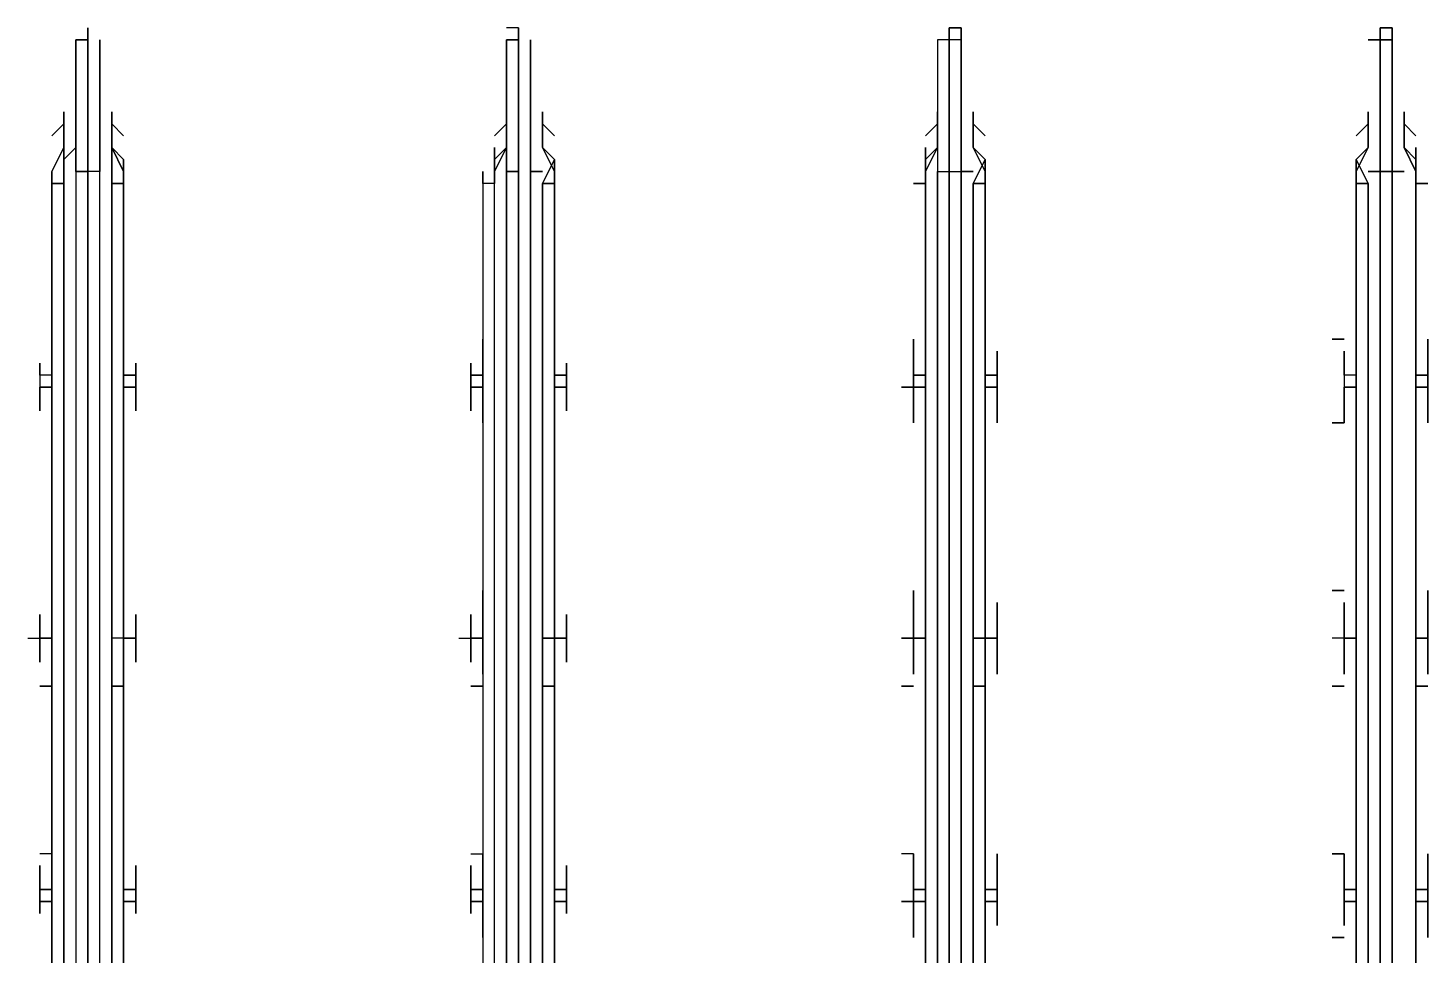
# Model space of a CAD drawing. Header units: metres. Extents: x 530797 to 531186, y 2675944 to 2676144.
# Drawn here: x 531161.844 to 531162.0058, y 2676012.2563 to 2676012.3636 of the extents above; entities that cross this region are included whole.
import ezdxf

# ---------------------------------------------------------------- set-up
doc = ezdxf.new("R2010")
doc.units = ezdxf.units.M
doc.layers.add('IDT', color=7, linetype='Continuous')

# ---------------------------------------------------------------- blocks, each defined once
blk = doc.blocks.new('IDT')
at = {"layer": 'IDT', "color": 0, "lineweight": 25}
for p, q in [((14.14286, 14.31735), (14.14286, 14.51376)), ((14.14286, 14.51376), (14.14286, 14.31735)), ((14.14562, 14.31597), (14.14562, 14.51376)), ((14.14562, 14.51376), (14.14562, 14.31597)), ((14.14701, 14.31597), (14.14701, 14.51376)), ((14.14701, 14.51376), (14.14701, 14.31597)), ((14.14839, 14.31735), (14.14839, 14.51376)), ((14.14977, 14.51376), (14.14977, 14.31735)), ((14.19265, 14.31735), (14.19265, 14.51376)), ((14.19403, 14.51376), (14.19403, 14.31735)), ((14.19542, 14.51376), (14.19542, 14.31597)), ((14.19542, 14.31597), (14.19542, 14.51376)), ((14.1968, 14.51376), (14.1968, 14.31597)), ((14.19818, 14.31597), (14.19818, 14.51376)), ((14.19957, 14.51376), (14.19957, 14.31735)), ((14.19957, 14.31735), (14.19957, 14.51376)), ((14.24244, 14.31735), (14.24244, 14.51376)), ((14.24383, 14.51376), (14.24383, 14.31735)), ((14.24521, 14.31597), (14.24521, 14.51376)), ((14.24659, 14.51376), (14.24659, 14.31597)), ((14.24659, 14.31597), (14.24659, 14.51376)), ((14.24798, 14.51376), (14.24798, 14.31597)), ((14.24936, 14.51376), (14.24936, 14.31735)), ((14.25074, 14.31735), (14.25074, 14.51376)), ((14.29224, 14.31735), (14.29224, 14.51376)), ((14.29362, 14.51376), (14.29362, 14.31735)), ((14.295, 14.51376), (14.295, 14.31597)), ((14.29639, 14.51376), (14.29639, 14.31597)), ((14.29639, 14.31597), (14.29639, 14.51376)), ((14.29777, 14.31597), (14.29777, 14.51376)), ((14.29915, 14.51376), (14.29915, 14.31735)), ((14.30054, 14.51376), (14.30054, 14.31735)), ((14.14286, 14.50823), (14.14286, 14.31735)), ((14.14286, 14.31735), (14.14286, 14.50823)), ((14.14562, 14.50823), (14.14562, 14.31597)), ((14.14562, 14.31597), (14.14562, 14.50823)), ((14.14701, 14.31597), (14.14701, 14.50823)), ((14.14701, 14.50823), (14.14701, 14.31597)), ((14.14839, 14.50823), (14.14839, 14.31735)), ((14.14977, 14.31735), (14.14977, 14.50823)), ((14.19265, 14.50823), (14.19265, 14.31735)), ((14.19403, 14.31735), (14.19403, 14.50823)), ((14.19542, 14.31597), (14.19542, 14.50823)), ((14.19542, 14.50823), (14.19542, 14.31597)), ((14.1968, 14.31597), (14.1968, 14.50823)), ((14.19818, 14.50823), (14.19818, 14.31597)), ((14.19957, 14.31735), (14.19957, 14.50823)), ((14.19957, 14.50823), (14.19957, 14.31735)), ((14.24244, 14.50823), (14.24244, 14.31735)), ((14.24383, 14.31735), (14.24383, 14.50823)), ((14.24521, 14.50823), (14.24521, 14.31597)), ((14.24659, 14.50823), (14.24659, 14.31597)), ((14.24659, 14.31597), (14.24659, 14.50823)), ((14.24798, 14.31597), (14.24798, 14.50823)), ((14.24936, 14.50823), (14.24936, 14.31735)), ((14.25074, 14.31735), (14.25074, 14.50823)), ((14.29224, 14.50823), (14.29224, 14.31735)), ((14.29362, 14.31735), (14.29362, 14.50823)), ((14.295, 14.50823), (14.295, 14.31597)), ((14.29639, 14.50823), (14.29639, 14.31597)), ((14.29639, 14.31597), (14.29639, 14.50823)), ((14.29777, 14.31597), (14.29777, 14.50823)), ((14.29915, 14.31735), (14.29915, 14.50823)), ((14.30054, 14.31735), (14.30054, 14.50823)), ((14.14147, 14.40034), (14.14147, 14.40449)), ((14.14147, 14.40449), (14.14147, 14.40034)), ((14.14977, 14.40034), (14.14977, 14.40449)), ((14.14977, 14.40449), (14.14977, 14.40034)), ((14.15254, 14.40449), (14.15115, 14.40449)), ((14.15115, 14.40449), (14.15254, 14.40449)), ((14.19265, 14.39481), (14.19265, 14.40449)), ((14.19265, 14.40449), (14.19265, 14.40034)), ((14.20095, 14.40034), (14.20095, 14.40449)), ((14.20095, 14.40449), (14.20095, 14.40034)), ((14.24244, 14.39481), (14.24244, 14.40449)), ((14.24244, 14.40449), (14.24244, 14.40034)), ((14.25074, 14.40034), (14.25074, 14.40449)), ((14.25074, 14.40449), (14.25074, 14.40034)), ((14.29224, 14.40034), (14.29224, 14.40449)), ((14.29224, 14.40449), (14.29224, 14.40034)), ((14.30054, 14.40034), (14.30054, 14.40449)), ((14.30054, 14.40449), (14.30054, 14.40034)), ((14.14147, 14.40172), (14.14147, 14.40311)), ((14.14147, 14.40311), (14.14147, 14.40172)), ((14.15115, 14.40311), (14.15115, 14.40172)), ((14.15115, 14.40172), (14.15115, 14.40311)), ((14.19127, 14.40172), (14.19127, 14.40311)), ((14.19127, 14.40311), (14.19127, 14.40172)), ((14.20095, 14.40172), (14.20095, 14.40311)), ((14.20095, 14.40311), (14.20095, 14.40172)), ((14.24244, 14.40172), (14.24244, 14.40311)), ((14.24244, 14.40311), (14.24244, 14.40172)), ((14.25074, 14.40311), (14.25074, 14.40172)), ((14.25074, 14.40172), (14.25074, 14.40311)), ((14.29224, 14.40172), (14.29224, 14.40311)), ((14.29224, 14.40311), (14.29224, 14.40172)), ((14.30054, 14.40311), (14.30054, 14.40172)), ((14.30054, 14.40172), (14.30054, 14.40311)), ((14.14147, 14.40034), (14.14147, 14.40172)), ((14.14147, 14.40172), (14.14147, 14.40034)), ((14.15115, 14.40172), (14.15115, 14.40034)), ((14.15115, 14.40034), (14.15115, 14.40172)), ((14.19127, 14.40034), (14.19127, 14.40172)), ((14.19127, 14.40172), (14.19127, 14.40034)), ((14.20095, 14.40034), (14.20095, 14.40172)), ((14.20095, 14.40172), (14.20095, 14.40034)), ((14.24106, 14.40034), (14.24106, 14.40172)), ((14.24106, 14.40172), (14.24106, 14.40034)), ((14.25212, 14.40034), (14.25212, 14.40172)), ((14.25212, 14.40172), (14.25212, 14.40034)), ((14.29085, 14.40034), (14.29085, 14.40172)), ((14.29085, 14.40172), (14.29085, 14.40034)), ((14.30192, 14.40034), (14.30192, 14.40172)), ((14.30192, 14.40172), (14.30192, 14.40034)), ((14.14286, 14.40034), (14.14147, 14.40034)), ((14.14147, 14.40034), (14.14286, 14.40034)), ((14.14147, 14.39896), (14.14147, 14.40034)), ((14.14147, 14.40034), (14.14147, 14.39619)), ((14.14147, 14.39896), (14.14147, 14.40034)), ((14.14147, 14.40034), (14.14147, 14.39896)), ((14.15115, 14.40034), (14.14977, 14.40034)), ((14.14977, 14.40034), (14.15115, 14.40034)), ((14.15115, 14.40034), (14.14977, 14.40034)), ((14.14977, 14.40034), (14.14977, 14.39896)), ((14.14977, 14.39896), (14.14977, 14.40034)), ((14.14977, 14.40034), (14.15115, 14.40034)), ((14.15115, 14.39896), (14.15115, 14.40034)), ((14.15115, 14.40034), (14.15115, 14.39896)), ((14.19265, 14.40034), (14.19127, 14.40034)), ((14.19127, 14.40034), (14.19265, 14.40034)), ((14.19127, 14.40034), (14.19127, 14.39896)), ((14.19127, 14.39896), (14.19127, 14.40034)), ((14.19265, 14.40034), (14.19265, 14.39896)), ((14.20095, 14.40034), (14.19957, 14.40034)), ((14.19957, 14.40034), (14.20095, 14.40034)), ((14.20095, 14.40034), (14.20095, 14.39896)), ((14.20095, 14.39896), (14.20095, 14.40034)), ((14.20095, 14.40034), (14.20233, 14.40034)), ((14.20233, 14.40034), (14.20095, 14.40034)), ((14.20095, 14.39619), (14.20095, 14.40034)), ((14.20095, 14.40034), (14.20095, 14.39896)), ((14.24244, 14.40034), (14.24106, 14.40034)), ((14.24106, 14.40034), (14.24244, 14.40034)), ((14.24106, 14.40034), (14.24106, 14.39896)), ((14.24106, 14.39896), (14.24106, 14.40034)), ((14.24244, 14.40034), (14.24244, 14.39896)), ((14.25212, 14.40034), (14.25074, 14.40034)), ((14.25074, 14.40034), (14.25212, 14.40034)), ((14.25212, 14.40034), (14.25074, 14.40034)), ((14.25074, 14.40034), (14.25074, 14.39896)), ((14.25074, 14.39896), (14.25074, 14.40034)), ((14.25074, 14.40034), (14.25212, 14.40034)), ((14.25212, 14.39896), (14.25212, 14.40034)), ((14.25212, 14.40034), (14.25212, 14.39896)), ((14.29224, 14.40034), (14.29085, 14.40034)), ((14.29085, 14.40034), (14.29224, 14.40034)), ((14.29085, 14.39896), (14.29085, 14.40034)), ((14.29085, 14.40034), (14.29085, 14.39896)), ((14.29224, 14.40034), (14.29224, 14.39896)), ((14.29224, 14.39896), (14.29224, 14.40034)), ((14.30054, 14.39896), (14.30054, 14.40034)), ((14.30054, 14.40034), (14.30054, 14.39896)), ((14.30192, 14.40034), (14.30054, 14.40034)), ((14.30054, 14.40034), (14.30192, 14.40034)), ((14.30054, 14.40034), (14.30192, 14.40034)), ((14.30192, 14.39896), (14.30192, 14.40034)), ((14.30192, 14.40034), (14.30192, 14.39896)), ((14.14286, 14.39896), (14.14147, 14.39896)), ((14.14147, 14.39481), (14.14147, 14.39896)), ((14.14147, 14.39481), (14.14147, 14.39896)), ((14.14147, 14.39896), (14.14286, 14.39896)), ((14.14286, 14.39896), (14.14147, 14.39896)), ((14.14147, 14.39896), (14.14147, 14.39619)), ((14.14977, 14.39896), (14.15115, 14.39896)), ((14.14977, 14.39896), (14.14977, 14.39481)), ((14.14977, 14.39481), (14.14977, 14.39896)), ((14.15115, 14.39896), (14.14977, 14.39896)), ((14.15115, 14.39896), (14.15115, 14.39619)), ((14.15115, 14.39619), (14.15115, 14.39896)), ((14.19127, 14.39896), (14.19265, 14.39896)), ((14.19265, 14.39896), (14.19127, 14.39896)), ((14.19127, 14.39619), (14.19127, 14.39896)), ((14.19127, 14.39896), (14.19127, 14.39619)), ((14.19265, 14.39896), (14.19265, 14.39481)), ((14.20095, 14.39896), (14.19957, 14.39896)), ((14.19957, 14.39896), (14.20095, 14.39896)), ((14.20095, 14.39896), (14.20095, 14.39481)), ((14.20095, 14.39619), (14.20095, 14.39896)), ((14.20095, 14.39896), (14.20095, 14.39481)), ((14.24106, 14.39896), (14.24244, 14.39896)), ((14.24244, 14.39896), (14.24106, 14.39896)), ((14.24106, 14.39619), (14.24106, 14.39896)), ((14.24106, 14.39896), (14.24106, 14.39619)), ((14.24244, 14.39896), (14.24244, 14.39481)), ((14.25074, 14.39481), (14.25074, 14.39896)), ((14.25074, 14.39896), (14.25212, 14.39896)), ((14.25074, 14.39896), (14.25074, 14.39481)), ((14.25212, 14.39896), (14.25074, 14.39896)), ((14.25212, 14.39896), (14.25212, 14.39619)), ((14.25212, 14.39619), (14.25212, 14.39896)), ((14.29085, 14.39896), (14.29224, 14.39896)), ((14.29224, 14.39896), (14.29085, 14.39896)), ((14.29085, 14.39896), (14.29085, 14.39619)), ((14.29085, 14.39619), (14.29085, 14.39896)), ((14.29224, 14.39896), (14.29224, 14.39481)), ((14.29224, 14.39481), (14.29224, 14.39896)), ((14.30054, 14.39896), (14.30054, 14.39481)), ((14.30054, 14.39481), (14.30054, 14.39896)), ((14.30054, 14.39896), (14.30192, 14.39896)), ((14.30192, 14.39896), (14.30054, 14.39896)), ((14.30192, 14.39619), (14.30192, 14.39896)), ((14.30192, 14.39896), (14.30192, 14.39619)), ((14.14147, 14.39619), (14.14147, 14.39481)), ((14.14147, 14.39619), (14.14147, 14.39481)), ((14.15115, 14.39619), (14.15115, 14.39481)), ((14.15115, 14.39481), (14.15115, 14.39619)), ((14.15115, 14.39481), (14.15254, 14.39481)), ((14.15254, 14.39481), (14.15115, 14.39481)), ((14.19127, 14.39481), (14.19127, 14.39619)), ((14.19127, 14.39619), (14.19127, 14.39481)), ((14.20095, 14.39481), (14.20095, 14.39619)), ((14.20095, 14.39481), (14.20095, 14.39619)), ((14.20095, 14.39481), (14.20233, 14.39481)), ((14.24244, 14.39481), (14.24244, 14.39619)), ((14.24244, 14.39619), (14.24244, 14.39481)), ((14.25074, 14.39481), (14.25074, 14.39619)), ((14.25074, 14.39619), (14.25074, 14.39481)), ((14.25212, 14.39481), (14.25074, 14.39481)), ((14.29224, 14.39481), (14.29224, 14.39619)), ((14.29224, 14.39619), (14.29224, 14.39481)), ((14.30054, 14.39481), (14.30054, 14.39619)), ((14.30054, 14.39619), (14.30054, 14.39481)), ((14.30054, 14.39481), (14.30192, 14.39481)), ((14.14286, 14.37544), (14.14147, 14.37544)), ((14.14147, 14.37544), (14.14286, 14.37544)), ((14.15254, 14.37544), (14.15115, 14.37544)), ((14.15115, 14.37544), (14.15254, 14.37544)), ((14.19403, 14.37544), (14.19265, 14.37544)), ((14.19265, 14.37544), (14.19403, 14.37544)), ((14.20233, 14.37544), (14.20095, 14.37544)), ((14.20095, 14.37544), (14.20233, 14.37544)), ((14.24383, 14.37544), (14.24244, 14.37544)), ((14.24244, 14.37544), (14.24383, 14.37544)), ((14.25212, 14.37544), (14.25074, 14.37544)), ((14.25074, 14.37544), (14.25212, 14.37544)), ((14.29362, 14.37544), (14.29224, 14.37544)), ((14.29224, 14.37544), (14.29362, 14.37544)), ((14.30192, 14.37544), (14.30054, 14.37544)), ((14.30054, 14.37544), (14.30192, 14.37544)), ((14.14147, 14.37268), (14.14147, 14.37406)), ((14.14147, 14.37406), (14.14147, 14.36991)), ((14.14147, 14.37268), (14.14147, 14.37406)), ((14.14147, 14.37406), (14.14147, 14.36991)), ((14.14977, 14.36991), (14.14977, 14.37406)), ((14.14977, 14.37406), (14.14977, 14.36991)), ((14.15115, 14.37406), (14.15115, 14.37268)), ((14.15115, 14.37268), (14.15115, 14.37406)), ((14.19127, 14.37268), (14.19127, 14.37406)), ((14.19127, 14.37406), (14.19127, 14.37268)), ((14.19265, 14.36991), (14.19265, 14.37406)), ((14.19265, 14.37406), (14.19265, 14.36991)), ((14.20095, 14.36991), (14.20095, 14.37406)), ((14.20095, 14.37406), (14.20095, 14.36991)), ((14.20095, 14.37268), (14.20095, 14.37406)), ((14.20095, 14.37406), (14.20095, 14.37268)), ((14.24244, 14.37268), (14.24244, 14.37406)), ((14.24244, 14.37406), (14.24244, 14.37268)), ((14.24244, 14.36991), (14.24244, 14.37406)), ((14.24244, 14.37406), (14.24244, 14.36991)), ((14.25074, 14.36991), (14.25074, 14.37406)), ((14.25074, 14.37406), (14.25074, 14.37268)), ((14.25074, 14.37268), (14.25074, 14.37406)), ((14.25074, 14.37406), (14.25074, 14.36991)), ((14.29224, 14.36991), (14.29224, 14.37406)), ((14.29224, 14.37406), (14.29224, 14.37268)), ((14.29224, 14.37268), (14.29224, 14.37406)), ((14.29224, 14.37406), (14.29224, 14.36991)), ((14.30054, 14.37406), (14.30054, 14.36991)), ((14.30054, 14.36991), (14.30054, 14.37406)), ((14.30054, 14.37406), (14.30054, 14.37268)), ((14.30054, 14.37268), (14.30054, 14.37406)), ((14.14147, 14.36991), (14.14147, 14.37268)), ((14.14147, 14.36991), (14.14147, 14.37268)), ((14.15115, 14.36991), (14.15115, 14.37268)), ((14.15115, 14.37268), (14.15115, 14.36991)), ((14.19127, 14.36991), (14.19127, 14.37268)), ((14.19127, 14.37268), (14.19127, 14.36991)), ((14.20095, 14.36991), (14.20095, 14.37268)), ((14.20095, 14.37268), (14.20095, 14.36991)), ((14.24106, 14.36991), (14.24106, 14.37268)), ((14.24106, 14.37268), (14.24106, 14.36991)), ((14.25212, 14.36991), (14.25212, 14.37268)), ((14.25212, 14.37268), (14.25212, 14.36991)), ((14.29085, 14.36991), (14.29085, 14.37268)), ((14.29085, 14.37268), (14.29085, 14.36991)), ((14.30192, 14.36991), (14.30192, 14.37268)), ((14.30192, 14.37268), (14.30192, 14.36991)), ((14.14286, 14.36991), (14.14147, 14.36991)), ((14.14147, 14.36991), (14.14147, 14.36715)), ((14.14147, 14.36715), (14.14147, 14.36991)), ((14.14147, 14.36991), (14.14286, 14.36991)), ((14.14286, 14.36991), (14.14147, 14.36991)), ((14.14147, 14.36991), (14.14147, 14.36438)), ((14.14147, 14.36438), (14.14147, 14.36991)), ((14.14147, 14.36991), (14.14286, 14.36991)), ((14.14286, 14.36991), (14.14147, 14.36991)), ((14.14147, 14.36991), (14.14286, 14.36991)), ((14.14977, 14.36991), (14.15115, 14.36991)), ((14.15115, 14.36991), (14.14977, 14.36991)), ((14.14977, 14.36991), (14.14977, 14.36438)), ((14.14977, 14.36438), (14.14977, 14.36991)), ((14.14977, 14.36991), (14.15115, 14.36991)), ((14.15115, 14.36991), (14.14977, 14.36991)), ((14.14977, 14.36991), (14.15115, 14.36991)), ((14.15115, 14.36991), (14.14977, 14.36991)), ((14.14977, 14.36991), (14.15115, 14.36991)), ((14.15115, 14.36991), (14.15115, 14.36715)), ((14.15115, 14.36715), (14.15115, 14.36991)), ((14.15115, 14.36991), (14.15254, 14.36991)), ((14.19265, 14.36991), (14.19127, 14.36991)), ((14.19127, 14.36991), (14.19265, 14.36991)), ((14.19127, 14.36715), (14.19127, 14.36991)), ((14.19127, 14.36991), (14.19265, 14.36991)), ((14.19265, 14.36991), (14.19127, 14.36991)), ((14.19127, 14.36991), (14.19127, 14.36715)), ((14.19265, 14.36991), (14.19265, 14.36438)), ((14.19265, 14.36438), (14.19265, 14.36991)), ((14.19265, 14.36991), (14.19403, 14.36991)), ((14.19403, 14.36991), (14.19265, 14.36991)), ((14.20095, 14.36991), (14.19957, 14.36991)), ((14.19957, 14.36991), (14.20095, 14.36991)), ((14.20095, 14.36991), (14.19957, 14.36991)), ((14.19957, 14.36991), (14.20095, 14.36991)), ((14.20095, 14.36438), (14.20095, 14.36991)), ((14.20095, 14.36991), (14.20095, 14.36438)), ((14.20095, 14.36715), (14.20095, 14.36991)), ((14.20095, 14.36991), (14.20233, 14.36991)), ((14.20233, 14.36991), (14.20095, 14.36991)), ((14.20095, 14.36991), (14.20095, 14.36715)), ((14.20095, 14.36991), (14.20233, 14.36991)), ((14.24244, 14.36991), (14.24106, 14.36991)), ((14.24106, 14.36991), (14.24244, 14.36991)), ((14.24244, 14.36991), (14.24106, 14.36991)), ((14.24106, 14.36991), (14.24106, 14.36715)), ((14.24106, 14.36715), (14.24106, 14.36991)), ((14.24106, 14.36991), (14.24244, 14.36991)), ((14.24244, 14.36991), (14.24244, 14.36438)), ((14.24244, 14.36438), (14.24244, 14.36991)), ((14.24244, 14.36991), (14.24383, 14.36991)), ((14.24383, 14.36991), (14.24244, 14.36991)), ((14.25074, 14.36991), (14.25212, 14.36991)), ((14.25212, 14.36991), (14.25074, 14.36991)), ((14.25212, 14.36991), (14.25074, 14.36991)), ((14.25074, 14.36991), (14.25212, 14.36991)), ((14.25212, 14.36991), (14.25074, 14.36991)), ((14.25074, 14.36991), (14.25074, 14.36438)), ((14.25074, 14.36438), (14.25074, 14.36991)), ((14.25074, 14.36991), (14.25212, 14.36991)), ((14.25212, 14.36991), (14.25074, 14.36991)), ((14.25351, 14.36991), (14.25212, 14.36991)), ((14.25212, 14.36991), (14.25212, 14.36715)), ((14.25212, 14.36715), (14.25212, 14.36991)), ((14.29224, 14.36991), (14.29085, 14.36991)), ((14.29085, 14.36991), (14.29224, 14.36991)), ((14.29085, 14.36991), (14.29085, 14.36715)), ((14.29085, 14.36715), (14.29085, 14.36991)), ((14.29085, 14.36991), (14.29224, 14.36991)), ((14.29224, 14.36991), (14.29085, 14.36991)), ((14.29224, 14.36438), (14.29224, 14.36991)), ((14.29224, 14.36991), (14.29224, 14.36438)), ((14.29224, 14.36991), (14.29362, 14.36991)), ((14.30054, 14.36991), (14.30192, 14.36991)), ((14.30192, 14.36991), (14.30054, 14.36991)), ((14.30054, 14.36991), (14.30192, 14.36991)), ((14.30192, 14.36991), (14.30054, 14.36991)), ((14.30192, 14.36991), (14.30054, 14.36991)), ((14.30054, 14.36991), (14.30054, 14.36438)), ((14.30054, 14.36438), (14.30054, 14.36991)), ((14.30054, 14.36991), (14.30192, 14.36991)), ((14.30192, 14.36991), (14.30192, 14.36715)), ((14.30192, 14.36715), (14.30192, 14.36991)), ((14.3033, 14.36991), (14.30192, 14.36991)), ((14.14147, 14.36715), (14.14147, 14.36576)), ((14.14147, 14.36576), (14.14147, 14.36715)), ((14.15115, 14.36715), (14.15115, 14.36576)), ((14.15115, 14.36576), (14.15115, 14.36715)), ((14.19127, 14.36576), (14.19127, 14.36715)), ((14.19127, 14.36715), (14.19127, 14.36576)), ((14.20095, 14.36715), (14.20095, 14.36576)), ((14.20095, 14.36576), (14.20095, 14.36715)), ((14.24244, 14.36576), (14.24244, 14.36715)), ((14.24244, 14.36715), (14.24244, 14.36576)), ((14.25074, 14.36715), (14.25074, 14.36576)), ((14.25074, 14.36576), (14.25074, 14.36715)), ((14.29224, 14.36576), (14.29224, 14.36715)), ((14.29224, 14.36715), (14.29224, 14.36576)), ((14.30054, 14.36715), (14.30054, 14.36576)), ((14.30054, 14.36576), (14.30054, 14.36715)), ((14.15254, 14.36438), (14.15115, 14.36438)), ((14.15115, 14.36438), (14.15254, 14.36438)), ((14.14147, 14.34363), (14.14147, 14.34502)), ((14.14147, 14.34502), (14.14147, 14.34087)), ((14.14147, 14.34087), (14.14147, 14.34502)), ((14.14147, 14.34502), (14.14147, 14.34363)), ((14.14977, 14.34087), (14.14977, 14.34502)), ((14.14977, 14.34502), (14.14977, 14.34087)), ((14.15115, 14.34502), (14.15115, 14.34363)), ((14.15115, 14.34363), (14.15115, 14.34502)), ((14.15115, 14.34502), (14.15254, 14.34502)), ((14.15254, 14.34502), (14.15115, 14.34502)), ((14.19127, 14.34363), (14.19127, 14.34502)), ((14.19127, 14.34502), (14.19127, 14.34363)), ((14.19265, 14.34087), (14.19265, 14.34502)), ((14.19265, 14.34502), (14.19265, 14.33948)), ((14.20095, 14.34363), (14.20095, 14.34502)), ((14.20095, 14.34502), (14.20095, 14.34363)), ((14.20095, 14.34087), (14.20095, 14.34502)), ((14.20095, 14.34502), (14.20095, 14.34087)), ((14.24244, 14.34363), (14.24244, 14.34502)), ((14.24244, 14.34502), (14.24244, 14.34363)), ((14.24244, 14.34087), (14.24244, 14.34502)), ((14.24244, 14.34502), (14.24244, 14.33948)), ((14.25074, 14.34502), (14.25074, 14.34363)), ((14.25074, 14.34363), (14.25074, 14.34502)), ((14.25074, 14.34087), (14.25074, 14.34502)), ((14.25074, 14.34502), (14.25074, 14.34087)), ((14.29224, 14.34087), (14.29224, 14.34502)), ((14.29224, 14.34502), (14.29224, 14.34363)), ((14.29224, 14.34363), (14.29224, 14.34502)), ((14.29224, 14.34502), (14.29224, 14.34087)), ((14.30054, 14.34502), (14.30054, 14.34087)), ((14.30054, 14.34087), (14.30054, 14.34502)), ((14.30054, 14.34502), (14.30054, 14.34363)), ((14.30054, 14.34363), (14.30054, 14.34502)), ((14.14147, 14.34087), (14.14147, 14.34363)), ((14.14147, 14.34363), (14.14147, 14.34087)), ((14.15115, 14.34087), (14.15115, 14.34363)), ((14.15115, 14.34363), (14.15115, 14.34087)), ((14.19127, 14.34087), (14.19127, 14.34363)), ((14.19127, 14.34363), (14.19127, 14.34087)), ((14.20095, 14.34087), (14.20095, 14.34363)), ((14.20095, 14.34363), (14.20095, 14.34087)), ((14.24106, 14.34087), (14.24106, 14.34363)), ((14.24106, 14.34363), (14.24106, 14.34087)), ((14.25212, 14.34087), (14.25212, 14.34363)), ((14.25212, 14.34363), (14.25212, 14.34087)), ((14.29085, 14.34087), (14.29085, 14.34363)), ((14.29085, 14.34363), (14.29085, 14.34087)), ((14.30192, 14.34087), (14.30192, 14.34363)), ((14.30192, 14.34363), (14.30192, 14.34087)), ((14.14147, 14.33948), (14.14147, 14.34087)), ((14.14147, 14.34087), (14.14286, 14.34087)), ((14.14286, 14.34087), (14.14147, 14.34087)), ((14.14147, 14.34087), (14.14147, 14.33948)), ((14.14147, 14.33948), (14.14147, 14.34087)), ((14.14147, 14.34087), (14.14147, 14.33948)), ((14.15115, 14.34087), (14.14977, 14.34087)), ((14.14977, 14.34087), (14.15115, 14.34087)), ((14.15115, 14.34087), (14.14977, 14.34087)), ((14.14977, 14.34087), (14.14977, 14.33948)), ((14.15115, 14.34087), (14.14977, 14.34087)), ((14.14977, 14.34087), (14.14977, 14.33948)), ((14.15115, 14.33948), (14.15115, 14.34087)), ((14.15115, 14.33948), (14.15115, 14.34087)), ((14.19265, 14.34087), (14.19127, 14.34087)), ((14.19127, 14.34087), (14.19265, 14.34087)), ((14.19127, 14.33948), (14.19127, 14.34087)), ((14.19127, 14.34087), (14.19127, 14.33948)), ((14.19265, 14.33948), (14.19265, 14.34087)), ((14.20095, 14.34087), (14.19957, 14.34087)), ((14.19957, 14.34087), (14.20095, 14.34087)), ((14.20095, 14.33948), (14.20095, 14.34087)), ((14.20095, 14.34087), (14.20233, 14.34087)), ((14.20233, 14.34087), (14.20095, 14.34087)), ((14.20095, 14.34087), (14.20095, 14.33948)), ((14.20095, 14.33948), (14.20095, 14.34087)), ((14.20095, 14.34087), (14.20095, 14.33948)), ((14.24106, 14.33948), (14.24106, 14.34087)), ((14.24106, 14.34087), (14.24106, 14.33948)), ((14.24244, 14.34087), (14.24106, 14.34087)), ((14.24106, 14.34087), (14.24244, 14.34087)), ((14.24244, 14.33948), (14.24244, 14.34087)), ((14.25074, 14.33948), (14.25074, 14.34087)), ((14.25074, 14.34087), (14.25212, 14.34087)), ((14.25212, 14.34087), (14.25074, 14.34087)), ((14.25074, 14.34087), (14.25212, 14.34087)), ((14.25212, 14.34087), (14.25074, 14.34087)), ((14.25074, 14.34087), (14.25074, 14.33948)), ((14.25212, 14.34087), (14.25212, 14.33948)), ((14.25212, 14.33948), (14.25212, 14.34087)), ((14.29085, 14.33948), (14.29085, 14.34087)), ((14.29085, 14.34087), (14.29085, 14.33948)), ((14.29224, 14.34087), (14.29085, 14.34087)), ((14.29085, 14.34087), (14.29224, 14.34087)), ((14.29224, 14.34087), (14.29224, 14.33948)), ((14.29224, 14.33948), (14.29224, 14.34087)), ((14.30054, 14.34087), (14.30192, 14.34087)), ((14.30192, 14.34087), (14.30054, 14.34087)), ((14.30192, 14.34087), (14.30054, 14.34087)), ((14.30054, 14.34087), (14.30054, 14.33948)), ((14.30054, 14.34087), (14.30054, 14.33948)), ((14.30192, 14.33948), (14.30192, 14.34087)), ((14.30192, 14.33948), (14.30192, 14.34087)), ((14.14147, 14.33948), (14.14147, 14.33533)), ((14.14147, 14.33533), (14.14147, 14.33948)), ((14.14147, 14.33948), (14.14286, 14.33948)), ((14.14286, 14.33948), (14.14147, 14.33948)), ((14.14147, 14.33948), (14.14147, 14.3381)), ((14.14147, 14.3381), (14.14147, 14.33948)), ((14.14147, 14.33948), (14.14286, 14.33948)), ((14.14147, 14.3381), (14.14147, 14.33672)), ((14.14147, 14.33672), (14.14147, 14.3381)), ((14.14977, 14.33948), (14.15115, 14.33948)), ((14.14977, 14.33948), (14.14977, 14.33533)), ((14.14977, 14.33533), (14.14977, 14.33948)), ((14.14977, 14.33948), (14.15115, 14.33948)), ((14.15115, 14.3381), (14.15115, 14.33948)), ((14.15115, 14.33948), (14.15115, 14.3381)), ((14.15115, 14.3381), (14.15115, 14.33672)), ((14.15115, 14.33672), (14.15115, 14.3381)), ((14.19127, 14.33948), (14.19265, 14.33948)), ((14.19265, 14.33948), (14.19127, 14.33948)), ((14.19127, 14.3381), (14.19127, 14.33948)), ((14.19127, 14.33948), (14.19127, 14.3381)), ((14.19127, 14.33672), (14.19127, 14.3381)), ((14.19127, 14.3381), (14.19127, 14.33672)), ((14.19265, 14.33948), (14.19265, 14.33533)), ((14.19265, 14.33533), (14.19265, 14.33948)), ((14.20095, 14.33948), (14.19957, 14.33948)), ((14.19957, 14.33948), (14.20095, 14.33948)), ((14.20095, 14.33948), (14.20095, 14.3381)), ((14.20095, 14.3381), (14.20095, 14.33948)), ((14.20095, 14.33948), (14.20095, 14.33533)), ((14.20095, 14.33533), (14.20095, 14.33948)), ((14.20095, 14.3381), (14.20095, 14.33672)), ((14.20095, 14.33672), (14.20095, 14.3381)), ((14.24244, 14.33948), (14.24106, 14.33948)), ((14.24106, 14.33948), (14.24244, 14.33948)), ((14.24106, 14.3381), (14.24106, 14.33948)), ((14.24106, 14.33948), (14.24106, 14.3381)), ((14.24244, 14.33533), (14.24244, 14.33948)), ((14.24244, 14.33948), (14.24244, 14.33533)), ((14.24244, 14.33672), (14.24244, 14.3381)), ((14.24244, 14.3381), (14.24244, 14.33672)), ((14.25212, 14.33948), (14.25074, 14.33948)), ((14.25074, 14.33948), (14.25212, 14.33948)), ((14.25074, 14.33948), (14.25074, 14.33533)), ((14.25074, 14.33533), (14.25074, 14.33948)), ((14.25074, 14.3381), (14.25074, 14.33672)), ((14.25074, 14.33672), (14.25074, 14.3381)), ((14.25212, 14.33948), (14.25212, 14.3381)), ((14.25212, 14.3381), (14.25212, 14.33948)), ((14.29085, 14.3381), (14.29085, 14.33948)), ((14.29085, 14.33948), (14.29224, 14.33948)), ((14.29224, 14.33948), (14.29085, 14.33948)), ((14.29085, 14.33948), (14.29085, 14.3381)), ((14.29224, 14.33948), (14.29224, 14.33533)), ((14.29224, 14.33533), (14.29224, 14.33948)), ((14.29224, 14.33672), (14.29224, 14.3381)), ((14.29224, 14.3381), (14.29224, 14.33672)), ((14.30054, 14.33533), (14.30054, 14.33948)), ((14.30054, 14.33948), (14.30192, 14.33948)), ((14.30054, 14.33948), (14.30054, 14.33533)), ((14.30054, 14.33948), (14.30192, 14.33948)), ((14.30054, 14.3381), (14.30054, 14.33672)), ((14.30054, 14.33672), (14.30054, 14.3381)), ((14.30192, 14.3381), (14.30192, 14.33948)), ((14.30192, 14.33948), (14.30192, 14.3381)), ((14.15254, 14.33533), (14.15115, 14.33533)), ((14.15115, 14.33533), (14.15254, 14.33533)), ((14.14286, 14.31735), (14.14147, 14.31735)), ((14.14147, 14.31735), (14.14286, 14.31735)), ((14.14286, 14.31735), (14.14286, 14.31597)), ((14.14286, 14.31597), (14.14286, 14.31735)), ((14.14286, 14.31735), (14.14286, 14.3132)), ((14.14286, 14.3132), (14.14286, 14.31735)), ((14.14839, 14.31735), (14.14977, 14.31459)), ((14.14977, 14.31735), (14.14839, 14.31735)), ((14.14977, 14.31459), (14.14839, 14.31735)), ((14.14839, 14.31735), (14.14977, 14.31735)), ((14.14977, 14.31597), (14.14977, 14.31735)), ((14.14977, 14.31735), (14.14977, 14.31597)), ((14.19265, 14.31597), (14.19265, 14.31735)), ((14.19265, 14.31735), (14.19265, 14.31597)), ((14.19265, 14.31735), (14.19403, 14.31735)), ((14.19403, 14.31735), (14.19265, 14.31459)), ((14.19265, 14.31459), (14.19403, 14.31735)), ((14.19403, 14.31735), (14.19265, 14.31735)), ((14.19957, 14.31735), (14.20095, 14.31735)), ((14.20095, 14.31735), (14.19957, 14.31735)), ((14.19957, 14.31597), (14.19957, 14.31735)), ((14.19957, 14.31735), (14.19957, 14.3132)), ((14.19957, 14.3132), (14.19957, 14.31735)), ((14.19957, 14.31735), (14.19957, 14.31597)), ((14.24244, 14.31597), (14.24244, 14.31735)), ((14.24244, 14.31735), (14.24244, 14.31597)), ((14.24244, 14.31735), (14.24383, 14.31735)), ((14.24383, 14.31735), (14.24244, 14.31459)), ((14.24244, 14.31459), (14.24383, 14.31735)), ((14.24383, 14.31735), (14.24244, 14.31735)), ((14.24936, 14.31735), (14.24936, 14.3132)), ((14.24936, 14.3132), (14.24936, 14.31735)), ((14.24936, 14.31735), (14.25074, 14.31735)), ((14.24936, 14.31735), (14.25074, 14.31735)), ((14.25074, 14.31735), (14.25074, 14.31597)), ((14.25074, 14.31597), (14.25074, 14.31735)), ((14.29224, 14.31597), (14.29224, 14.31735)), ((14.29224, 14.31735), (14.29224, 14.31597)), ((14.29224, 14.31735), (14.29362, 14.31735)), ((14.29362, 14.31735), (14.29224, 14.31735)), ((14.29362, 14.31735), (14.29362, 14.3132)), ((14.29362, 14.3132), (14.29362, 14.31735)), ((14.30054, 14.31735), (14.29915, 14.31735)), ((14.29915, 14.31735), (14.29915, 14.3132)), ((14.29915, 14.3132), (14.29915, 14.31735)), ((14.29915, 14.31735), (14.30054, 14.31735)), ((14.30054, 14.31735), (14.30054, 14.31597)), ((14.30054, 14.31597), (14.30054, 14.31735)), ((14.14424, 14.3132), (14.14286, 14.31597)), ((14.14286, 14.31597), (14.14286, 14.31459)), ((14.14286, 14.31459), (14.14286, 14.31597)), ((14.14286, 14.31597), (14.14424, 14.3132)), ((14.14562, 14.31597), (14.14424, 14.31597)), ((14.14424, 14.31597), (14.14562, 14.31597)), ((14.14562, 14.31597), (14.14562, 14.29937)), ((14.14562, 14.29937), (14.14562, 14.31597)), ((14.14562, 14.31597), (14.14562, 14.30075)), ((14.14701, 14.31597), (14.14562, 14.31597)), ((14.14562, 14.30075), (14.14562, 14.31597)), ((14.14562, 14.31597), (14.14701, 14.31597)), ((14.14701, 14.31597), (14.14839, 14.31597)), ((14.14839, 14.31597), (14.14701, 14.31597)), ((14.14701, 14.29937), (14.14701, 14.31597)), ((14.14701, 14.31597), (14.14701, 14.29937)), ((14.14701, 14.30075), (14.14701, 14.31597)), ((14.14701, 14.31597), (14.14701, 14.30075)), ((14.14977, 14.31597), (14.14839, 14.3132)), ((14.14839, 14.3132), (14.14977, 14.31597)), ((14.14977, 14.31459), (14.14977, 14.31597)), ((14.14977, 14.31597), (14.14977, 14.31459)), ((14.19265, 14.31597), (14.19403, 14.3132)), ((14.19403, 14.3132), (14.19265, 14.31597)), ((14.19265, 14.31597), (14.19265, 14.31459)), ((14.19265, 14.31459), (14.19265, 14.31597)), ((14.19542, 14.31597), (14.19403, 14.31597)), ((14.19403, 14.31597), (14.19542, 14.31597)), ((14.19542, 14.29937), (14.19542, 14.31597)), ((14.19542, 14.31597), (14.19542, 14.30075)), ((14.1968, 14.31597), (14.19542, 14.31597)), ((14.19542, 14.31597), (14.19542, 14.29937)), ((14.1968, 14.31597), (14.19542, 14.31597)), ((14.19542, 14.31597), (14.19542, 14.30075)), ((14.1968, 14.31597), (14.1968, 14.29937)), ((14.19818, 14.31597), (14.1968, 14.31597)), ((14.19818, 14.31597), (14.1968, 14.31597)), ((14.1968, 14.29937), (14.1968, 14.31597)), ((14.19818, 14.30075), (14.19818, 14.31597)), ((14.19957, 14.31597), (14.19818, 14.3132)), ((14.19818, 14.3132), (14.19957, 14.31597)), ((14.19818, 14.30075), (14.19818, 14.31597)), ((14.19957, 14.31597), (14.19957, 14.31459)), ((14.19957, 14.31459), (14.19957, 14.31597)), ((14.24244, 14.31597), (14.24383, 14.3132)), ((14.24383, 14.3132), (14.24244, 14.31597)), ((14.24244, 14.31597), (14.24244, 14.31459)), ((14.24244, 14.31459), (14.24244, 14.31597)), ((14.24521, 14.31597), (14.24383, 14.31597)), ((14.24383, 14.31597), (14.24521, 14.31597)), ((14.24521, 14.31597), (14.24521, 14.30075)), ((14.24521, 14.30075), (14.24521, 14.31597)), ((14.24798, 14.31597), (14.24659, 14.31597)), ((14.24659, 14.31597), (14.24798, 14.31597)), ((14.24798, 14.31597), (14.24659, 14.31597)), ((14.24659, 14.31597), (14.24798, 14.31597)), ((14.24659, 14.29937), (14.24659, 14.31597)), ((14.24659, 14.31597), (14.24659, 14.29937)), ((14.24659, 14.31597), (14.24659, 14.29937)), ((14.24659, 14.29937), (14.24659, 14.31597)), ((14.24798, 14.31597), (14.24798, 14.30075)), ((14.24798, 14.30075), (14.24798, 14.31597)), ((14.24798, 14.3132), (14.24936, 14.31597)), ((14.24936, 14.31597), (14.24798, 14.3132)), ((14.24936, 14.31597), (14.24936, 14.31459)), ((14.24936, 14.31459), (14.24936, 14.31597)), ((14.29224, 14.31597), (14.29362, 14.3132)), ((14.29362, 14.3132), (14.29224, 14.31597)), ((14.29224, 14.31597), (14.29224, 14.31459)), ((14.29224, 14.31459), (14.29224, 14.31597)), ((14.295, 14.31597), (14.295, 14.30075)), ((14.295, 14.30075), (14.295, 14.31597)), ((14.295, 14.31597), (14.29639, 14.31597)), ((14.295, 14.31597), (14.29639, 14.31597)), ((14.29639, 14.31597), (14.29777, 14.31597)), ((14.29777, 14.31597), (14.29639, 14.31597)), ((14.29639, 14.31597), (14.29777, 14.31597)), ((14.29639, 14.31597), (14.29777, 14.31597)), ((14.29639, 14.31597), (14.29639, 14.29937)), ((14.29639, 14.29937), (14.29639, 14.31597)), ((14.29639, 14.29937), (14.29639, 14.31597)), ((14.29639, 14.31597), (14.29639, 14.29937)), ((14.29777, 14.31597), (14.29777, 14.30075)), ((14.29777, 14.30075), (14.29777, 14.31597)), ((14.29915, 14.31597), (14.29915, 14.31459)), ((14.29915, 14.31459), (14.29915, 14.31597)), ((14.30054, 14.31597), (14.29915, 14.3132)), ((14.29915, 14.3132), (14.30054, 14.31597)), ((14.14286, 14.31459), (14.14424, 14.3132)), ((14.14424, 14.3132), (14.14286, 14.31459)), ((14.14977, 14.31459), (14.14839, 14.3132)), ((14.14839, 14.3132), (14.14977, 14.31459)), ((14.14977, 14.31459), (14.14839, 14.3132)), ((14.14839, 14.3132), (14.14977, 14.31459)), ((14.19265, 14.31459), (14.19403, 14.3132)), ((14.19403, 14.3132), (14.19265, 14.31459)), ((14.19265, 14.31459), (14.19403, 14.3132)), ((14.19403, 14.3132), (14.19265, 14.31459)), ((14.19957, 14.31459), (14.19818, 14.3132)), ((14.19818, 14.3132), (14.19957, 14.31459)), ((14.24244, 14.31459), (14.24383, 14.3132)), ((14.24383, 14.3132), (14.24244, 14.31459)), ((14.24244, 14.31459), (14.24383, 14.3132)), ((14.24383, 14.3132), (14.24244, 14.31459)), ((14.24936, 14.31459), (14.24798, 14.3132)), ((14.24798, 14.3132), (14.24936, 14.31459)), ((14.29224, 14.31459), (14.29362, 14.3132)), ((14.29362, 14.3132), (14.29224, 14.31459)), ((14.29915, 14.31459), (14.29777, 14.3132)), ((14.29777, 14.3132), (14.29915, 14.31459)), ((14.14424, 14.30905), (14.14424, 14.3132)), ((14.14424, 14.3132), (14.14424, 14.30905)), ((14.14839, 14.3132), (14.14839, 14.30905)), ((14.14839, 14.30905), (14.14839, 14.3132)), ((14.19403, 14.3132), (14.19403, 14.30905)), ((14.19403, 14.30905), (14.19403, 14.3132)), ((14.19818, 14.3132), (14.19818, 14.30905)), ((14.19818, 14.30905), (14.19818, 14.3132)), ((14.24383, 14.3132), (14.24383, 14.30905)), ((14.24383, 14.30905), (14.24383, 14.3132)), ((14.24798, 14.30905), (14.24798, 14.3132)), ((14.24798, 14.3132), (14.24798, 14.30905)), ((14.29362, 14.3132), (14.29362, 14.30905)), ((14.29362, 14.30905), (14.29362, 14.3132)), ((14.29915, 14.3132), (14.29915, 14.30905)), ((14.29915, 14.30905), (14.29915, 14.3132)), ((14.14286, 14.31182), (14.14424, 14.31044)), ((14.14424, 14.31044), (14.14286, 14.31182)), ((14.14839, 14.31044), (14.14977, 14.31182)), ((14.14977, 14.31182), (14.14839, 14.31044)), ((14.19403, 14.31044), (14.19265, 14.31182)), ((14.19265, 14.31182), (14.19403, 14.31044)), ((14.19818, 14.31044), (14.19957, 14.31182)), ((14.19957, 14.31182), (14.19818, 14.31044)), ((14.24383, 14.31044), (14.24244, 14.31182)), ((14.24244, 14.31182), (14.24383, 14.31044)), ((14.24798, 14.31044), (14.24936, 14.31182)), ((14.24936, 14.31182), (14.24798, 14.31044)), ((14.29362, 14.31044), (14.29224, 14.31182)), ((14.29224, 14.31182), (14.29362, 14.31044)), ((14.29915, 14.31044), (14.30054, 14.31182)), ((14.30054, 14.31182), (14.29915, 14.31044)), ((14.14424, 14.31044), (14.14424, 14.30905)), ((14.14424, 14.30905), (14.14424, 14.31044)), ((14.14839, 14.30905), (14.14839, 14.31044)), ((14.14839, 14.31044), (14.14839, 14.30905)), ((14.19403, 14.30905), (14.19403, 14.31044)), ((14.19403, 14.31044), (14.19403, 14.30905)), ((14.19818, 14.30905), (14.19818, 14.31044)), ((14.19818, 14.31044), (14.19818, 14.30905)), ((14.24383, 14.30905), (14.24383, 14.31044)), ((14.24383, 14.31044), (14.24383, 14.30905)), ((14.24798, 14.30905), (14.24798, 14.31044)), ((14.24798, 14.31044), (14.24798, 14.30905)), ((14.29362, 14.30905), (14.29362, 14.31044)), ((14.29362, 14.31044), (14.29362, 14.30905)), ((14.29915, 14.30905), (14.29915, 14.31044)), ((14.29915, 14.31044), (14.29915, 14.30905)), ((14.14562, 14.30075), (14.14701, 14.30075)), ((14.14701, 14.30075), (14.14562, 14.30075)), ((14.14562, 14.29937), (14.14701, 14.29937)), ((14.14701, 14.29937), (14.14562, 14.29937)), ((14.14701, 14.30075), (14.14839, 14.30075)), ((14.14839, 14.30075), (14.14701, 14.30075)), ((14.19542, 14.30075), (14.1968, 14.30075)), ((14.19542, 14.30075), (14.1968, 14.30075)), ((14.1968, 14.29937), (14.19542, 14.29937)), ((14.19542, 14.29937), (14.1968, 14.29937)), ((14.1968, 14.30075), (14.19818, 14.30075)), ((14.1968, 14.30075), (14.19818, 14.30075)), ((14.24798, 14.30075), (14.24659, 14.30075)), ((14.24659, 14.30075), (14.24798, 14.30075)), ((14.24798, 14.30075), (14.24659, 14.30075)), ((14.24659, 14.30075), (14.24798, 14.30075)), ((14.24659, 14.29937), (14.24798, 14.29937)), ((14.29777, 14.30075), (14.29639, 14.30075)), ((14.29639, 14.30075), (14.29777, 14.30075)), ((14.29777, 14.30075), (14.29639, 14.30075)), ((14.29639, 14.30075), (14.29777, 14.30075))]:
    blk.add_line(p, q, dxfattribs=at)

msp = doc.modelspace()

# ---------------------------------------------------------------- block references
at = {"layer": 'IDT', "color": 8, "rotation": 180}
msp.add_blockref('IDT', (531176.14728, 2676026.66297), dxfattribs=at)

doc.saveas('drawing.dxf')
